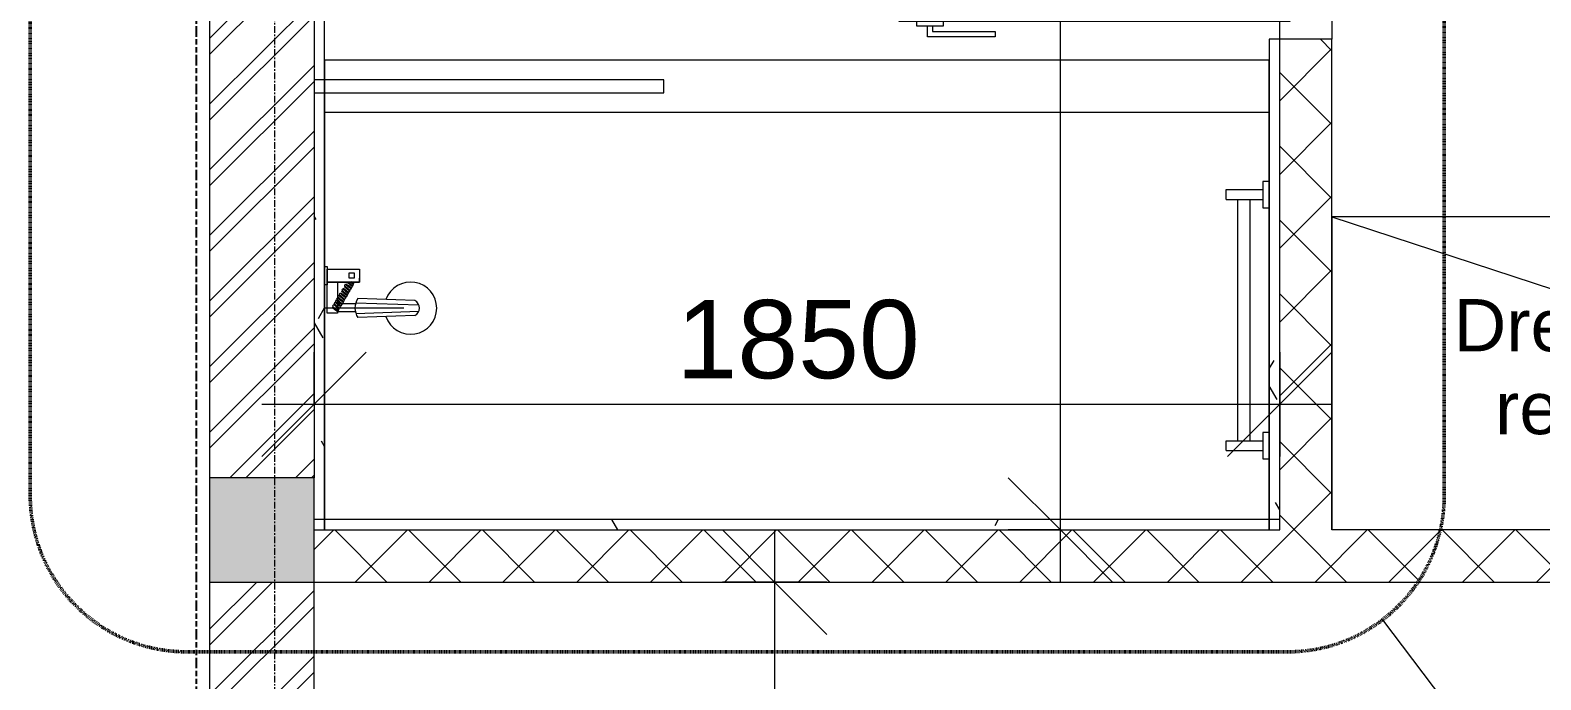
# Model space of a CAD drawing. Header units: millimetres. Extents: x -12746 to 995452, y -409013 to 338495.
# Drawn here: x -7583 to -4689, y -5450 to -4205 of the extents above; entities that cross this region are included whole.
import ezdxf

# ---------------------------------------------------------------- set-up
doc = ezdxf.new("R2010")
doc.units = ezdxf.units.MM
for name, pattern in [('Callout Boundary', [2.38125, 1.190625, -1.190625]), ('Double dash', [55, 20, -5, 10, -5, 10, -5]), ('Grid Line', [22.225, 12.7, -3.175, 3.175, -3.175])]:
    doc.linetypes.add(name, pattern=pattern)
for name, color, linetype, lineweight in [('A-ANNO-DIMS', 211, 'Continuous', 9), ('A-ANNO-DIMS-100', 211, 'Continuous', 9), ('A-ANNO-SYMB', 150, 'Continuous', 9), ('A-DETL-GENF', 92, 'Continuous', 9), ('A-DETL-THIN', 151, 'Continuous', 9), ('A-DOOR', 31, 'Continuous', 9), ('A-GLAZ-CURT', 52, 'Continuous', 9), ('A-WALL', 113, 'Continuous', 9), ('A-WALL-PATT', 111, 'Continuous', 18), ('C-PROP-LINE', 91, 'Double dash', 25), ('G-ANNO-TEXT', 231, 'Continuous', 9), ('Q-SPCQ', 91, 'Continuous', 9), ('S-GRID', 1, 'Continuous', 9)]:
    doc.layers.add(name, color=color, linetype=linetype, lineweight=lineweight)
doc.styles.add('Arial', font='arial.ttf', dxfattribs={"height": 150})
doc.styles.add('Arial_6', font='arial.ttf', dxfattribs={"height": 100})
doc.dimstyles.new('100', dxfattribs={"dimscale": 304.8, "dimtxt": 153.03891, "dimasz": 0.656168, "dimexe": 0.328084, "dimexo": 0.0625, "dimgap": 0.016404, "dimtad": 1, "dimdec": 0, "dimzin": 0, "dimdsep": 46, "dimtxsty": 'Arial', "dimblk1": 'OBLIQUE', "dimblk2": 'OBLIQUE', "dimsah": 1, "dimcen": 0.09, "dimdle": 0.328084, "dimazin": 0, "dimtfac": 1, "dimtdec": 4, "dimtix": 1, "dimtmove": 0, "dimatfit": 3, "dimfxl": 0.328084, "dimfxlon": 1, "dimtvp": 1, "dimtolj": 1, "dimtzin": 0, "dimarcsym": 2})
pattern_1 = [(45, (0, 0), (-70.7107, 70.7107), []), (135, (0, 0), (-70.7107, -70.7107), [])]
pattern_2 = [(0, (0, 0), (406.4, 101.6), [33.528, -271.272, 33.528, -271.272, -1625.6]), (0, (0, 0), (406.4, 101.6), [-609.6, 33.528, -576.072, 33.528, -271.272, -711.2]), (0, (0, 0), (406.4, 101.6), [-1524, 33.528, -169.672, 33.528, -474.472]), (120, (152.4, 50.8), (-291.1882, 301.1527), [33.528, -271.272, 33.528, -271.272, -1625.6]), (120, (152.4, 50.8), (-291.1882, 301.1527), [-609.6, 33.528, -576.072, 33.528, -271.272, -711.2]), (120, (152.4, 50.8), (-291.1882, 301.1527), [-1524, 33.528, -169.672, 33.528, -474.472]), (240, (203.2, 254), (-115.2118, -402.7527), [33.528, -271.272, 33.528, -271.272, -1625.6]), (240, (203.2, 254), (-115.2118, -402.7527), [-609.6, 33.528, -576.072, 33.528, -271.272, -711.2]), (240, (203.2, 254), (-115.2118, -402.7527), [-1524, 33.528, -169.672, 33.528, -474.472])]

# ---------------------------------------------------------------- blocks, each defined once
blk = doc.blocks.new('Curtain Panel - Curtain Panel-1253547-1st Floor FFL')
at = {"layer": 'A-GLAZ-CURT', "lineweight": 18}
for p, q in [((-6368.9, -4300.3), (-7018.9, -4300.3)), ((-7018.9, -4300.3), (-7018.9, -4325.3)), ((-6368.9, -4325.3), (-6368.9, -4300.3)), ((-7018.9, -4325.3), (-6368.9, -4325.3))]:
    blk.add_line(p, q, dxfattribs=at)
blk = doc.blocks.new('Towel_Bar_5288 - Towel bar-1180236-1st Floor FFL')
at = {"layer": 'Q-SPCQ'}
for p, q in [((-373.8, 92.6), (-354.8, 92.6)), ((-373.8, 92.6), (-373.8, 22.7)), ((-354.8, 92.6), (-354.8, 22.7)), ((107.1, 92.6), (126.2, 92.6)), ((107.1, 92.6), (107.1, 22.7)), ((126.2, 92.6), (126.2, 22.7)), ((-354.8, 70.2), (107.1, 70.2)), ((107.1, 47.4), (-354.8, 47.4)), ((-338.9, 22.7), (-389.7, 22.7)), ((-389.7, 22.7), (-389.7, 10)), ((-338.9, 10), (-338.9, 22.7)), ((91.3, 22.7), (91.3, 10)), ((142.1, 22.7), (91.3, 22.7)), ((142.1, 10), (142.1, 22.7))]:
    blk.add_line(p, q, dxfattribs=at)
blk = doc.blocks.new('Curtain Panel1 - Curtain Panel-1269891-1st Floor FFL')
at = {"layer": 'A-GLAZ-CURT', "lineweight": 18}
for p, q in [((-6368.9, -4300.3), (-7038.9, -4300.3)), ((-7038.9, -4300.3), (-7038.9, -4325.3)), ((-6368.9, -4325.3), (-6368.9, -4300.3)), ((-7038.9, -4325.3), (-6368.9, -4325.3))]:
    blk.add_line(p, q, dxfattribs=at)
blk = doc.blocks.new('Single_Flush_Door_-_Modern_12229 - TD4-882574-1st Floor FFL')
at = {"layer": 'A-DOOR'}
for p, q in [((-320, 780), (-365, 780)), ((-365, 780), (-365, 50)), ((-320, 50), (-320, 780)), ((-395, 725), (-375, 725)), ((-395, 595), (-395, 725)), ((-375, 745), (-365, 745)), ((-375, 695), (-375, 745)), ((-310, 745), (-320, 745)), ((-310, 695), (-310, 745)), ((-290, 725), (-310, 725)), ((-290, 595), (-290, 725)), ((-385, 715), (-385, 595)), ((-375, 715), (-385, 715)), ((-365, 695), (-375, 695)), ((-320, 695), (-310, 695)), ((-310, 715), (-300, 715)), ((-300, 715), (-300, 595)), ((-385, 595), (-395, 595)), ((-300, 595), (-290, 595)), ((-365, 50), (-320, 50))]:
    blk.add_line(p, q, dxfattribs=at)
at = {"layer": 'A-DOOR', "lineweight": 18}
for p, q in [((-400, 50), (-365, 50)), ((-365, 50), (-365, 30)), ((-365, 30), (-355, 30)), ((-355, 30), (-355, -50)), ((355, -50), (355, 30)), ((355, 30), (365, 30)), ((365, 50), (400, 50)), ((365, 30), (365, 50)), ((-355, -50), (-400, -50)), ((400, -50), (355, -50))]:
    blk.add_line(p, q, dxfattribs=at)
at = {"layer": 'A-DOOR'}
blk.add_arc((-365, 50), 730, 360, 90, dxfattribs=at)
blk = doc.blocks.new('Curtain Panel2 - Curtain Panel-1318114-1st Floor FFL')
at = {"layer": 'A-GLAZ-CURT', "lineweight": 18}
for p, q in [((-6368.9, -4300.3), (-7038.9, -4300.3)), ((-7038.9, -4300.3), (-7038.9, -4325.3)), ((-6368.9, -4325.3), (-6368.9, -4300.3)), ((-7038.9, -4325.3), (-6368.9, -4325.3))]:
    blk.add_line(p, q, dxfattribs=at)
blk = doc.blocks.new('Family - ___-757194-1st Floor FFL')
at = {"layer": 'C-PROP-LINE'}
blk.add_line((-7263.9, -18077.8), (-7263.9, 12922.2), dxfattribs=at)
blk = doc.blocks.new('WARDROBE-2d - WARDROBE-2d-380226-1st Floor FFL')
at = {"layer": 'A-DETL-GENF'}
for p, q in [((-480, 0), (1345, 0)), ((-480, 0), (-480, -600)), ((1345, -600), (-480, 0)), ((1345, -600), (1345, 0)), ((-480, -600), (1345, -600))]:
    blk.add_line(p, q, dxfattribs=at)
blk = doc.blocks.new('shower D-1-900x1850 - shower D-1-900x1850-1260931-1st Floor FFL')
at = {"layer": 'A-DETL-GENF'}
for p, q in [((0, 1830), (-900, 1830)), ((-900, 1830), (-900, 20)), ((-800, 1830), (-800, 20)), ((0, 20), (0, 1830)), ((-439.6, 193.1), (-443.3, 83.8)), ((-435.4, 80.1), (-431.1, 200.6)), ((-414.7, 80.1), (-419.1, 200.6)), ((-410.6, 193.1), (-406.8, 83.8)), ((-425.5, 22.1), (-425.5, 171.7)), ((-499.8, 25), (-499.8, 87)), ((-499.8, 87), (-474.8, 87)), ((-499.8, 25), (-499.8, 87)), ((-499.8, 87), (-492.3, 87)), ((-474.8, 87), (-482.3, 87)), ((-474.8, 87), (-474.8, 25)), ((-474.8, 25), (-474.8, 87)), ((-492.3, 77), (-482.3, 77)), ((-492.3, 67), (-492.3, 77)), ((-482.3, 67), (-492.3, 67)), ((-482.3, 77), (-482.3, 67)), ((-476.7, 71.1), (-476.6, 71.2)), ((-474.8, 73.5), (-474.3, 74.1)), ((-474.8, 70.3), (-473.6, 72)), ((-474.8, 70.4), (-474.5, 70.8)), ((-474.8, 65.5), (-473.7, 66.9)), ((-474.8, 63.4), (-474.6, 63.2)), ((-474.3, 63.4), (-474.6, 63.2)), ((-474.5, 70.8), (-474, 71.4)), ((-474.3, 74.1), (-473.5, 75.1)), ((-473.7, 63.9), (-474.3, 63.4)), ((-474, 71.4), (-472.8, 73)), ((-473.7, 66.9), (-472.5, 68.5)), ((-472.9, 64.8), (-473.7, 63.9)), ((-473.6, 72), (-472.5, 73.5)), ((-473.5, 75.1), (-472.9, 75.7)), ((-472.9, 75.7), (-472.5, 75.9)), ((-472, 65.9), (-472.9, 64.8)), ((-472.8, 73), (-471.8, 74.3)), ((-471.1, 75.1), (-472.5, 75.9)), ((-472.5, 73.5), (-471.5, 74.7)), ((-472.5, 68.5), (-471.4, 69.9)), ((-472.4, 68.6), (-472.2, 68.9)), ((-470.9, 67.3), (-472, 65.9)), ((-471.8, 74.3), (-471, 75.2)), ((-471.6, 61.5), (-471.5, 61.7)), ((-471.6, 61.5), (-470.3, 60.7)), ((-471.5, 74.7), (-471.3, 74.9)), ((-471.4, 69.9), (-470.4, 71.2)), ((-471.4, 61.8), (-470.4, 63)), ((-471.3, 74.9), (-471.1, 75.1)), ((-471, 75.2), (-470.5, 75.7)), ((-470.6, 67.8), (-470.9, 67.3)), ((-470.8, 59.9), (-469.5, 59.1)), ((-470.5, 75.7), (-470.3, 75.7)), ((-470.5, 67.9), (-470.2, 68.3)), ((-470.4, 71.2), (-469.5, 72.3)), ((-470.4, 63), (-469.3, 64.4)), ((-469, 75), (-470.3, 75.8)), ((-470, 60.8), (-470.3, 60.7)), ((-470, 60.8), (-470.3, 60.7)), ((-470.2, 68.3), (-469.7, 68.9)), ((-469.4, 61.4), (-470, 60.8)), ((-469.4, 61.4), (-470, 60.8)), ((-469.7, 68.9), (-468.5, 70.5)), ((-469.5, 72.3), (-468.8, 73)), ((-469.5, 59.1), (-468.2, 58.4)), ((-468.6, 62.3), (-469.4, 61.4)), ((-468.6, 62.3), (-469.4, 61.4)), ((-469.3, 64.4), (-468.1, 66)), ((-467.7, 74.3), (-469, 75)), ((-468.8, 73), (-468.3, 73.4)), ((-467.7, 63.4), (-468.6, 62.3)), ((-467.7, 63.4), (-468.6, 62.3)), ((-468.5, 70.5), (-467.5, 71.8)), ((-466.8, 72.6), (-468.2, 73.4)), ((-468.2, 58.4), (-467.8, 58.6)), ((-468.1, 66), (-467.4, 67)), ((-468.1, 66.1), (-467.8, 66.5)), ((-468.1, 66.1), (-467.9, 66.4)), ((-467.8, 66.5), (-466.7, 67.9)), ((-467.8, 58.6), (-467.1, 59.3)), ((-466.6, 64.8), (-467.7, 63.4)), ((-466.6, 64.8), (-467.7, 63.4)), ((-467.5, 71.8), (-466.7, 72.7)), ((-467.4, 67), (-466.4, 68.3)), ((-467.4, 59), (-466, 58.3)), ((-467.1, 59.3), (-466.2, 60.5)), ((-466.7, 72.7), (-466.2, 73.2)), ((-466.7, 67.9), (-465.7, 69.1)), ((-466.2, 65.3), (-466.6, 64.8)), ((-466.2, 65.3), (-466.6, 64.8)), ((-466.4, 68.3), (-465.4, 69.5)), ((-466.2, 73.2), (-466, 73.2)), ((-466.2, 65.3), (-465, 67)), ((-466.2, 60.5), (-465, 61.9)), ((-466.1, 65.4), (-465.9, 65.8)), ((-464.7, 72.5), (-466, 73.3)), ((-465.7, 58.4), (-466, 58.3)), ((-465.9, 65.8), (-465.4, 66.4)), ((-465.7, 69.1), (-464.9, 70.1)), ((-465.1, 58.9), (-465.7, 58.4)), ((-465.4, 69.5), (-464.6, 70.3)), ((-465.4, 66.4), (-464.2, 68)), ((-464.3, 59.8), (-465.1, 58.9)), ((-465, 67), (-463.9, 68.5)), ((-465, 61.9), (-463.8, 63.5)), ((-464.9, 70.1), (-464.3, 70.7)), ((-463.3, 71.8), (-464.7, 72.5)), ((-464.6, 70.3), (-464.1, 70.8)), ((-464.3, 70.7), (-463.9, 70.9)), ((-463.4, 61), (-464.3, 59.8)), ((-464.2, 68), (-463.2, 69.3)), ((-464.1, 70.8), (-463.9, 70.9)), ((-463.9, 70.9), (-462.5, 70.1)), ((-462.5, 70.1), (-463.9, 70.9)), ((-463.9, 68.5), (-462.9, 69.7)), ((-463.8, 63.5), (-462.8, 65)), ((-463.8, 63.6), (-463.6, 63.9)), ((-463.8, 63.6), (-463.7, 63.7)), ((-462.3, 62.3), (-463.4, 61)), ((-463.2, 69.3), (-462.4, 70.2)), ((-462.9, 69.7), (-462.7, 69.9)), ((-462.8, 65), (-461.7, 66.3)), ((-462.8, 56.8), (-461.8, 58)), ((-462.7, 69.9), (-462.5, 70.1)), ((-462.4, 70.2), (-461.8, 70.7)), ((-462, 62.8), (-462.3, 62.3)), ((-461.9, 62.9), (-461.6, 63.3)), ((-461.8, 70.7), (-461.7, 70.7)), ((-461.8, 58), (-460.7, 59.4)), ((-460.4, 70), (-461.7, 70.8)), ((-461.7, 66.3), (-460.8, 67.3)), ((-461.6, 63.3), (-461.1, 63.9)), ((-461.1, 63.9), (-459.9, 65.5)), ((-460.8, 67.3), (-460.2, 68.1)), ((-460.7, 59.4), (-459.5, 61.1)), ((-459.1, 69.3), (-460.4, 70)), ((-460.2, 68.1), (-459.7, 68.4)), ((-459.1, 58.5), (-460, 57.3)), ((-459.1, 58.5), (-460, 57.3)), ((-459.9, 65.5), (-458.9, 66.8)), ((-458.2, 67.6), (-459.6, 68.4)), ((-459.5, 61), (-458.8, 62)), ((-459.5, 61.1), (-459.1, 61.5)), ((-459.5, 61.1), (-459.4, 61.2)), ((-459.4, 61.1), (-459.2, 61.4)), ((-459.1, 61.5), (-458.1, 62.9)), ((-458, 59.8), (-459.1, 58.5)), ((-458, 59.8), (-459.1, 58.5)), ((-458.9, 66.8), (-458.1, 67.7)), ((-458.8, 62), (-457.7, 63.3)), ((-458.1, 67.7), (-457.5, 68.2)), ((-458.1, 62.9), (-457.1, 64.1)), ((-457.6, 60.3), (-458, 59.8)), ((-457.6, 60.3), (-458, 59.8)), ((-457.7, 63.3), (-456.8, 64.5)), ((-457.6, 60.3), (-456.4, 62)), ((-457.5, 68.2), (-457.4, 68.2)), ((-457.5, 60.4), (-457.2, 60.8)), ((-456, 67.5), (-457.3, 68.3)), ((-457.2, 60.8), (-456.8, 61.4)), ((-457.1, 64.1), (-456.3, 65.1)), ((-456.8, 64.5), (-456, 65.4)), ((-456.8, 61.4), (-455.6, 63)), ((-456.4, 62), (-455.2, 63.5)), ((-456.4, 56.9), (-455.2, 58.6)), ((-456.3, 65.1), (-455.6, 65.7)), ((-454.7, 66.8), (-456, 67.5)), ((-456, 65.4), (-455.5, 65.8)), ((-455.6, 65.7), (-455.3, 65.9)), ((-455.6, 63), (-454.6, 64.3)), ((-455.5, 65.8), (-455.2, 65.9)), ((-453.9, 65.1), (-455.3, 65.9)), ((-455.2, 65.9), (-453.9, 65.1)), ((-455.2, 63.5), (-454.3, 64.7)), ((-455.2, 58.6), (-454.1, 60)), ((-455.2, 58.6), (-455, 58.9)), ((-455.2, 58.6), (-455, 58.7)), ((-454.6, 64.3), (-453.8, 65.3)), ((-454.3, 64.7), (-454.1, 64.9)), ((-454.1, 64.9), (-453.9, 65.1)), ((-454.1, 60), (-453.1, 61.3)), ((-453.8, 65.3), (-453.2, 65.7)), ((-453.2, 65.7), (-453.1, 65.7)), ((-453.2, 57.9), (-453, 58.3)), ((-451.8, 65), (-453.1, 65.8)), ((-453.1, 61.3), (-452.2, 62.3)), ((-453, 58.3), (-452.5, 59)), ((-452.5, 59), (-451.3, 60.5)), ((-452.2, 62.3), (-451.5, 63.1)), ((-450.4, 64.3), (-451.8, 65)), ((-451.5, 63.1), (-451.1, 63.4)), ((-451.3, 60.5), (-450.3, 61.8)), ((-449.6, 62.6), (-451, 63.4)), ((-450.3, 61.8), (-449.5, 62.8)), ((-450.2, 57), (-449.1, 58.4)), ((-449.6, 57.8), (-448.6, 59)), ((-449.5, 62.8), (-448.9, 63.2)), ((-449.1, 58.4), (-448.2, 59.5)), ((-448.9, 63.2), (-448.8, 63.2)), ((-447.4, 62.5), (-448.7, 63.3)), ((-448.6, 59), (-447.8, 60)), ((-448.2, 59.5), (-447.4, 60.4)), ((-447.9, 56.9), (-446.7, 58.3)), ((-447.8, 60), (-447.1, 60.6)), ((-446.1, 61.8), (-447.4, 62.5)), ((-447.4, 60.4), (-446.9, 60.8)), ((-447.1, 60.6), (-446.8, 60.8)), ((-447.1, 57.9), (-446.1, 59.2)), ((-446.9, 60.8), (-446.6, 60.9)), ((-445.4, 60), (-446.8, 60.8)), ((-446.7, 58.3), (-445.8, 59.5)), ((-446.6, 60.9), (-445.4, 60)), ((-446.1, 59.2), (-445.3, 60.1)), ((-445.8, 59.5), (-445.5, 59.8)), ((-445.5, 59.8), (-445.4, 60)), ((-445.3, 60.1), (-444.7, 60.6)), ((-444.7, 60.6), (-444.6, 60.6)), ((-443.3, 59.9), (-444.6, 60.6)), ((-443.7, 57.2), (-443, 57.9)), ((-441.9, 59.1), (-443.3, 59.9)), ((-443, 57.9), (-442.6, 58.3)), ((-441.1, 57.5), (-442.5, 58.3)), ((-441, 57.6), (-440.4, 58.1)), ((-440.4, 58.1), (-440.3, 58.1)), ((-438.9, 57.4), (-440.2, 58.1)), ((-433.5, 79.5), (-433.5, 45)), ((-417.9, 79.2), (-417.9, 45)), ((-474.8, 45), (-415.5, 45)), ((-463, 56.5), (-462.9, 56.7)), ((-463, 56.5), (-461.7, 55.8)), ((-462.2, 54.9), (-460.9, 54.1)), ((-461.4, 55.9), (-461.7, 55.8)), ((-461.4, 55.9), (-461.7, 55.8)), ((-460.8, 56.4), (-461.4, 55.9)), ((-460.8, 56.4), (-461.4, 55.9)), ((-460.9, 54.1), (-459.6, 53.4)), ((-460, 57.3), (-460.8, 56.4)), ((-460, 57.3), (-460.8, 56.4)), ((-459.6, 53.4), (-459.2, 53.6)), ((-459.2, 53.6), (-458.5, 54.3)), ((-458.8, 54), (-457.4, 53.3)), ((-458.5, 54.3), (-457.5, 55.5)), ((-457.5, 55.5), (-456.4, 56.9)), ((-457.1, 53.4), (-457.4, 53.3)), ((-456.5, 53.9), (-457.1, 53.4)), ((-455.7, 54.8), (-456.5, 53.9)), ((-454.8, 56), (-455.7, 54.8)), ((-453.7, 57.3), (-454.8, 56)), ((-454.5, 51.4), (-454.4, 51.6)), ((-454.5, 51.4), (-453.2, 50.6)), ((-454.3, 51.7), (-453.3, 52.8)), ((-453.3, 57.8), (-453.7, 57.3)), ((-453.7, 49.8), (-452.4, 49)), ((-453.3, 52.8), (-452.2, 54.3)), ((-452.9, 50.7), (-453.2, 50.6)), ((-452.9, 50.7), (-453.2, 50.6)), ((-452.3, 51.3), (-452.9, 50.7)), ((-452.3, 51.3), (-452.9, 50.7)), ((-452.4, 49), (-451.1, 48.2)), ((-451.5, 52.2), (-452.3, 51.3)), ((-451.5, 52.1), (-452.3, 51.3)), ((-452.2, 54.3), (-451, 55.9)), ((-450.6, 53.3), (-451.5, 52.1)), ((-450.6, 53.3), (-451.5, 52.2)), ((-451.1, 48.2), (-450.7, 48.5)), ((-451, 55.9), (-450.6, 56.4)), ((-451, 56), (-450.9, 56.1)), ((-450.9, 56.1), (-450.2, 57)), ((-450.9, 56), (-450.7, 56.3)), ((-450.7, 48.5), (-450, 49.2)), ((-450.6, 56.4), (-449.6, 57.8)), ((-449.5, 54.7), (-450.6, 53.3)), ((-449.5, 54.7), (-450.6, 53.3)), ((-450.3, 48.9), (-448.9, 48.1)), ((-450, 49.2), (-449, 50.4)), ((-449.1, 55.2), (-449.5, 54.7)), ((-449.1, 55.2), (-449.5, 54.7)), ((-449.4, 47.3), (-448.1, 46.5)), ((-449.1, 55.2), (-447.9, 56.9)), ((-449, 55.3), (-448.7, 55.7)), ((-449, 50.4), (-447.9, 51.8)), ((-448.6, 48.2), (-448.9, 48.1)), ((-448.7, 55.7), (-448.3, 56.3)), ((-448, 48.8), (-448.6, 48.2)), ((-448.3, 56.3), (-447.1, 57.9)), ((-448.1, 46.5), (-446.8, 45.8)), ((-447.2, 49.7), (-448, 48.8)), ((-447.9, 51.8), (-446.7, 53.4)), ((-446.3, 50.8), (-447.2, 49.7)), ((-446.7, 53.4), (-445.6, 54.8)), ((-446.7, 53.5), (-446.5, 53.8)), ((-446.5, 53.6), (-446.4, 53.8)), ((-445.2, 52.2), (-446.3, 50.8)), ((-445.9, 46.4), (-445.7, 46.6)), ((-445.9, 46.4), (-444.6, 45.6)), ((-445.6, 54.8), (-444.6, 56.1)), ((-445.6, 46.7), (-444.7, 47.9)), ((-444.8, 52.7), (-445.2, 52.2)), ((-445.1, 44.8), (-443.8, 44)), ((-444.7, 52.8), (-444.5, 53.2)), ((-444.7, 47.9), (-443.6, 49.3)), ((-444.6, 56.1), (-443.7, 57.2)), ((-444.5, 53.2), (-444, 53.8)), ((-444, 46), (-444.4, 45.6)), ((-444, 53.8), (-442.8, 55.4)), ((-443.3, 46.7), (-444, 46)), ((-443.8, 44), (-442.5, 43.3)), ((-443.6, 49.3), (-442.4, 50.9)), ((-442.4, 47.7), (-443.3, 46.7)), ((-442.8, 55.4), (-441.8, 56.7)), ((-442.4, 50.9), (-441.7, 51.9)), ((-441.4, 49), (-442.4, 47.7)), ((-442.3, 51), (-442.1, 51.3)), ((-441.8, 56.7), (-441, 57.6)), ((-441.7, 51.9), (-440.6, 53.2)), ((-441.6, 43.9), (-441.4, 44.1)), ((-441.6, 43.9), (-440.2, 43.1)), ((-440.4, 50.3), (-441.4, 49)), ((-441.3, 44.2), (-440.4, 45.4)), ((-440.7, 42.3), (-439.4, 41.5)), ((-440.6, 53.2), (-439.7, 54.4)), ((-440.5, 50.2), (-440.2, 50.6)), ((-440.4, 45.4), (-439.3, 46.8)), ((-440.2, 50.6), (-440.1, 50.8)), ((-439.9, 43.2), (-440.2, 43.1)), ((-439.9, 43.2), (-440.2, 43.1)), ((-440.1, 50.8), (-438.9, 52.4)), ((-439.3, 43.8), (-439.9, 43.2)), ((-439.3, 43.8), (-439.9, 43.2)), ((-439.7, 54.4), (-438.9, 55.2)), ((-439.4, 41.5), (-438.1, 40.8)), ((-439.3, 46.8), (-438.1, 48.4)), ((-438.6, 44.7), (-439.3, 43.8)), ((-438.6, 44.7), (-439.3, 43.8)), ((-437.6, 56.6), (-438.9, 57.4)), ((-438.9, 55.2), (-438.4, 55.7)), ((-438.9, 52.4), (-437.8, 53.8)), ((-437.6, 45.8), (-438.6, 44.7)), ((-437.6, 45.8), (-438.6, 44.7)), ((-438.4, 55.7), (-438.1, 55.7)), ((-436.8, 55), (-438.1, 55.8)), ((-438.1, 48.4), (-437.7, 48.9)), ((-438.1, 40.8), (-437.7, 41)), ((-438, 48.5), (-437.8, 48.8)), ((-438, 48.5), (-437.9, 48.6)), ((-437.8, 53.8), (-436.9, 54.9)), ((-437.7, 48.9), (-436.6, 50.3)), ((-437.7, 41), (-437, 41.7)), ((-436.6, 47.2), (-437.6, 45.8)), ((-436.6, 47.2), (-437.6, 45.8)), ((-437.3, 41.4), (-435.9, 40.6)), ((-437, 41.7), (-436.1, 42.9)), ((-436.9, 54.9), (-436.3, 55.5)), ((-436.6, 50.3), (-435.6, 51.5)), ((-436.2, 47.7), (-436.6, 47.2)), ((-436.2, 47.7), (-436.6, 47.2)), ((-436.4, 39.8), (-435.1, 39)), ((-436.3, 55.5), (-435.9, 55.6)), ((-436.2, 47.7), (-434.9, 49.4)), ((-436.1, 47.8), (-435.8, 48.2)), ((-436.1, 42.9), (-435, 44.3)), ((-434.6, 54.9), (-435.9, 55.6)), ((-435.6, 40.8), (-435.9, 40.6)), ((-435.8, 48.2), (-435.3, 48.8)), ((-435.6, 51.5), (-434.8, 52.5)), ((-435, 41.3), (-435.6, 40.8)), ((-435.3, 48.8), (-434.2, 50.4)), ((-435.1, 39), (-433.8, 38.3)), ((-435, 44.3), (-433.8, 45.9)), ((-434.3, 42.2), (-435, 41.3)), ((-434.9, 49.4), (-433.8, 50.9)), ((-434.8, 52.5), (-434.2, 53.1)), ((-433.3, 54.1), (-434.6, 54.9)), ((-433.3, 43.4), (-434.3, 42.2)), ((-434.2, 53.1), (-433.8, 53.3)), ((-434.2, 50.4), (-433.1, 51.7)), ((-432.4, 52.5), (-433.8, 53.3)), ((-433.8, 50.9), (-432.8, 52.1)), ((-433.8, 45.9), (-432.7, 47.4)), ((-433.8, 38.3), (-433.4, 38.5)), ((-433.7, 46), (-433.5, 46.3)), ((-433.4, 38.5), (-433, 38.9)), ((-432.3, 44.7), (-433.3, 43.4)), ((-433.1, 51.7), (-432.3, 52.6)), ((-433, 38.9), (-432.8, 39.1)), ((-433, 38.9), (-431.6, 38.1)), ((-432.8, 52.1), (-432.6, 52.3)), ((-432.7, 47.4), (-431.7, 48.6)), ((-432.7, 39.2), (-431.8, 40.4)), ((-432.6, 52.3), (-432.4, 52.5)), ((-432.3, 52.6), (-431.8, 53.1)), ((-431.9, 45.2), (-432.3, 44.7)), ((-431.8, 53.1), (-431.6, 53.1)), ((-431.8, 45.3), (-431.5, 45.7)), ((-431.8, 40.4), (-430.6, 41.8)), ((-431.7, 48.6), (-430.8, 49.7)), ((-430.3, 52.4), (-431.6, 53.2)), ((-431.3, 38.3), (-431.6, 38.1)), ((-431.3, 38.3), (-431.6, 38.1)), ((-431.5, 45.7), (-431, 46.3)), ((-430.7, 38.8), (-431.3, 38.3)), ((-430.7, 38.8), (-431.3, 38.3)), ((-431.1, 37), (-429.8, 36.2)), ((-431, 46.3), (-429.9, 47.9)), ((-430.8, 49.7), (-430.1, 50.5)), ((-429.9, 39.7), (-430.7, 38.8)), ((-429.9, 39.7), (-430.7, 38.8)), ((-430.6, 41.8), (-429.5, 43.4)), ((-429, 51.7), (-430.3, 52.4)), ((-430.1, 50.5), (-429.6, 50.8)), ((-429.9, 47.9), (-428.8, 49.2)), ((-429, 40.8), (-429.9, 39.7)), ((-429, 40.8), (-429.9, 39.7)), ((-429.8, 36.2), (-428.5, 35.5)), ((-428.2, 50), (-429.5, 50.8)), ((-429.5, 43.4), (-428.7, 44.4)), ((-427.9, 42.2), (-429, 40.8)), ((-427.9, 42.2), (-429, 40.8)), ((-428.8, 49.2), (-428, 50.1)), ((-428.7, 44.4), (-427.7, 45.7)), ((-428.5, 35.5), (-428.1, 35.7)), ((-428.1, 35.7), (-427.4, 36.4)), ((-428, 50.1), (-427.5, 50.6)), ((-427.5, 42.7), (-427.9, 42.2)), ((-427.6, 42.7), (-427.9, 42.2)), ((-427.7, 45.7), (-426.7, 46.9)), ((-427.6, 36.2), (-427.5, 36.3)), ((-427.6, 36.2), (-426.3, 35.4)), ((-427.5, 50.6), (-427.3, 50.6)), ((-427.5, 42.7), (-426.3, 44.4)), ((-427.5, 42.8), (-427.2, 43.2)), ((-427.4, 36.4), (-426.4, 37.6)), ((-427.4, 36.4), (-426.4, 37.6)), ((-426, 49.9), (-427.3, 50.7)), ((-427.2, 43.2), (-426.7, 43.8)), ((-426.7, 46.9), (-426, 47.7)), ((-426.7, 43.8), (-425.5, 45.4)), ((-426.4, 37.6), (-425.3, 39.1)), ((-426.4, 37.6), (-425.3, 39)), ((-426.3, 44.4), (-425.2, 45.9)), ((-426, 35.5), (-426.3, 35.4)), ((-426, 35.5), (-426.3, 35.4)), ((-424.7, 49.2), (-426, 49.9)), ((-426, 47.7), (-425.4, 48.2)), ((-425.4, 36), (-426, 35.5)), ((-425.4, 36), (-426, 35.5)), ((-425.5, 45.4), (-424.5, 46.7)), ((-425.4, 48.2), (-425.2, 48.3)), ((-424.6, 36.9), (-425.4, 36)), ((-424.6, 36.9), (-425.4, 36)), ((-425.3, 39.1), (-424.1, 40.7)), ((-425.3, 39), (-424.1, 40.7)), ((-424.4, 47.9), (-425.2, 48.3)), ((-425.2, 45.9), (-424.2, 47.1)), ((-423.7, 38.1), (-424.6, 36.9)), ((-423.7, 38.1), (-424.6, 36.9)), ((-424.5, 46.7), (-423.7, 47.6)), ((-424.2, 47.1), (-424, 47.3)), ((-424.1, 40.7), (-423.8, 41.2)), ((-424.1, 40.8), (-423.9, 41)), ((-424.1, 40.8), (-423.9, 41)), ((-424.1, 40.7), (-424, 40.9)), ((-424, 47.3), (-423.8, 47.5)), ((-423.8, 41.2), (-422.7, 42.5)), ((-423.7, 47.6), (-423.2, 48.1)), ((-422.6, 39.4), (-423.7, 38.1)), ((-422.6, 39.4), (-423.7, 38.1)), ((-423.2, 48.1), (-423, 48.1)), ((-421.7, 47.4), (-423, 48.2)), ((-422.7, 42.5), (-421.7, 43.8)), ((-422.2, 39.9), (-422.6, 39.4)), ((-422.2, 39.9), (-422.6, 39.4)), ((-422.2, 39.9), (-421, 41.6)), ((-422.1, 40), (-421.9, 40.4)), ((-421.9, 40.4), (-421.4, 41.1)), ((-420.4, 46.7), (-421.7, 47.4)), ((-421.7, 43.8), (-420.9, 44.7)), ((-421.4, 41.1), (-420.2, 42.6)), ((-421, 41.6), (-419.8, 43.1)), ((-420.9, 44.7), (-420.3, 45.3)), ((-420.3, 45.3), (-419.9, 45.5)), ((-420.2, 42.6), (-419.2, 43.9)), ((-418.5, 44.7), (-419.9, 45.5)), ((-419.8, 43.1), (-418.9, 44.3)), ((-419.2, 43.9), (-418.4, 44.9)), ((-418.9, 44.3), (-418.7, 44.6)), ((-418.7, 44.6), (-418.5, 44.7)), ((-418.4, 44.9), (-417.8, 45.3)), ((-417.8, 45.3), (-417.7, 45.3)), ((-415.5, 45), (-415.5, 25)), ((-900, 20), (0, 20)), ((-504.8, 20), (-504.8, 25)), ((-504.8, 25), (-469.8, 25)), ((-469.8, 20), (-504.8, 20)), ((-492.3, 25), (-499.8, 25)), ((-474.8, 25), (-499.8, 25)), ((-499.8, 25), (-474.8, 25)), ((-474.8, 25), (-482.3, 25)), ((-415.5, 25), (-474.8, 25)), ((-469.8, 25), (-469.8, 20))]:
    blk.add_line(p, q, dxfattribs=at)
for centre, radius, start, end in [((-425, 185), 50, 289.0727, 250.7814), ((-425.1, 185.1), 16.6, 29.0139, 150.9876), ((-425.1, 112.2), 33.8, 237.3147, 302.6867)]:
    blk.add_arc(centre, radius, start, end, dxfattribs=at)
blk = doc.blocks.new('DIMBLOCK11-1st Floor FFL')
at = {"layer": 'A-ANNO-DIMS-100', "transparency": 16777216}
for p, q in [((-6156.5, -5262.8), (-6256.5, -5162.8)), ((-6156.5, -5162.8), (-6156.5, -9862.8)), ((-6056.5, -5262.8), (-6256.5, -5262.8)), ((-6156.5, -5262.8), (-6056.5, -5362.8)), ((-6156.5, -5262.8), (-6056.5, -5262.8)), ((-6156.5, -9762.8), (-6256.5, -9662.8)), ((-6056.5, -9762.8), (-6256.5, -9762.8)), ((-6156.5, -9762.8), (-6056.5, -9862.8)), ((-6156.5, -9762.8), (-6056.5, -9762.8))]:
    blk.add_line(p, q, dxfattribs=at)
at = {"layer": 'A-ANNO-DIMS-100', "color": 0, "transparency": 16777216, "insert": (-6356.2, -7743.6), "char_height": 150, "width": 553.765, "attachment_point": 1, "rotation": 90, "line_spacing_factor": 0.941778, "style": 'Arial'}
blk.add_mtext('4500', dxfattribs=at)
blk = doc.blocks.new('_Oblique')
at = {"color": 0, "linetype": 'ByBlock', "lineweight": -2}
blk.add_line((-0.5, -0.5), (0.5, 0.5), dxfattribs=at)
blk = doc.blocks.new('DIMBLOCK91-1st Floor FFL')
at = {"layer": 'A-ANNO-DIMS-100', "transparency": 16777216}
for p, q in [((-7038.9, -4921.9), (-6938.9, -4821.9)), ((-7038.9, -4821.9), (-7038.9, -5021.9)), ((-7038.9, -4921.9), (-7038.9, -4821.9)), ((-5188.9, -4921.9), (-5088.9, -4821.9)), ((-5188.9, -4821.9), (-5188.9, -5021.9)), ((-5188.9, -4921.9), (-5188.9, -4821.9)), ((-7138.9, -4921.9), (-5088.9, -4921.9)), ((-7038.9, -4921.9), (-7138.9, -5021.9)), ((-5188.9, -4921.9), (-5288.9, -5021.9))]:
    blk.add_line(p, q, dxfattribs=at)
at = {"layer": 'A-ANNO-DIMS-100', "color": 0, "transparency": 16777216, "insert": (-6344.6, -4722.2), "char_height": 150, "width": 553.765, "attachment_point": 1, "line_spacing_factor": 0.941778, "style": 'Arial'}
blk.add_mtext('1850', dxfattribs=at)
blk = doc.blocks.new('DIMBLOCK92-1st Floor FFL')
at = {"layer": 'A-ANNO-DIMS-100', "transparency": 16777216}
for p, q in [((-5609, -2362.8), (-5709, -2262.8)), ((-5609, -5262.8), (-5609, -2262.8)), ((-5709, -2362.8), (-5509, -2362.8)), ((-5609, -2362.8), (-5709, -2362.8)), ((-5609, -2362.8), (-5509, -2462.8)), ((-5609, -5162.8), (-5709, -5062.8)), ((-5709, -5162.8), (-5509, -5162.8)), ((-5609, -5162.8), (-5709, -5162.8)), ((-5609, -5162.8), (-5509, -5262.8))]:
    blk.add_line(p, q, dxfattribs=at)
at = {"layer": 'A-ANNO-DIMS-100', "color": 0, "transparency": 16777216, "insert": (-5808.7, -3993.6), "char_height": 150, "width": 553.765, "attachment_point": 1, "rotation": 90, "line_spacing_factor": 0.941778, "style": 'Arial'}
blk.add_mtext('2800', dxfattribs=at)

msp = doc.modelspace()

# ---------------------------------------------------------------- hatches: boundary and pattern name
at = {"layer": 'A-DETL-GENF'}
h = msp.add_hatch(color=9, dxfattribs=at)
h.paths.add_polyline_path([(2486.1, -8678.1), (3186.1, -8678.1), (3186.1, -8428.1), (2486.1, -8428.1)])
h.paths.add_polyline_path([(2936.1, -7027.8), (3486.1, -7027.8), (3486.1, -6777.8), (2936.1, -6777.8)])
h.paths.add_polyline_path([(-7038.9, -5262.8), (-7038.9, -5062.8), (-7238.9, -5062.8), (-7238.9, -5262.8)])
h.paths.add_polyline_path([(-3163.9, -4362.8), (-3163.9, -4262.8), (-3263.9, -4262.8), (-3263.9, -4362.8)])
h.paths.add_polyline_path([(-3263.9, -3262.8), (-3163.9, -3262.8), (-3163.9, -3162.8), (-3263.9, -3162.8)])
h.paths.add_polyline_path([(-663.9, -2362.8), (-363.9, -2362.8), (-363.9, -2162.8), (-663.9, -2162.8)])
h.paths.add_polyline_path([(-1663.9, -2362.8), (-1663.9, -2162.8), (-2038.9, -2162.8), (-2038.9, -2362.8), (-1856.7, -2362.8)])
h.paths.add_polyline_path([(3786.1, -2162.8), (3786.1, -1562.8), (3486.1, -1562.8), (3486.1, -2162.8)])
h.paths.add_polyline_path([(1636.1, 407.2), (1636.1, 507.2), (1536.6, 507.2), (1536.6, 407.2)])
h.paths.add_polyline_path([(-2980.8, 437.2), (-2838.9, 437.2), (-2838.9, 737.2), (-3038.9, 737.2), (-3038.9, 437.2)])
h.paths.add_polyline_path([(3486.1, 1322.2), (3786.1, 1322.2), (3786.1, 1922.2), (3486.1, 1922.2)])
h.paths.add_polyline_path([(-363.9, 2522.2), (-363.9, 2722.2), (-563.9, 2722.2), (-563.9, 2522.2)])
h.paths.add_polyline_path([(-3038.9, 2522.2), (-2838.9, 2522.2), (-2838.9, 2722.2), (-3038.9, 2722.2), (-3038.9, 2701.8)])
h.paths.add_polyline_path([(-7038.9, 3337.2), (-7038.9, 3537.2), (-7238.9, 3537.2), (-7238.9, 3337.2)])
h.paths.add_polyline_path([(2736.4, 4772.2), (3036.4, 4772.2), (3036.4, 5122.2), (2736.4, 5122.2)])
h.paths.add_polyline_path([(636.4, 4772.2), (936.4, 4772.2), (936.4, 5122.2), (636.4, 5122.2)])
at = {"layer": 'A-WALL-PATT', "lineweight": 9}
h = msp.add_hatch(dxfattribs=at)
h.set_pattern_fill('FP_2', color=256, style=0, pattern_type=2)
h.set_pattern_definition([(45, (0, 0), (-62.8618, 62.8618), []), (45, (0, 95.25), (-62.8618, 62.8618), [])])
h.paths.add_polyline_path([(-7038.9, -9762.8), (-7038.9, -5262.8), (-7238.9, -5262.8), (-7238.9, -9762.8)])
h.paths.add_polyline_path([(-7100.2, -5062.8), (-7038.9, -5062.8), (-7038.9, -2762.8), (-7238.9, -2762.8), (-7238.9, -5062.8), (-7100.6, -5062.8)])
h.paths.add_polyline_path([(-7238.9, -2162.8), (-7038.9, -2162.8), (-7038.9, 437.2), (-7238.9, 437.2), (-7238.9, -1882.4)])
h.paths.add_polyline_path([(-7110.4, 1037.2), (-7038.9, 1037.2), (-7038.9, 3337.2), (-7238.9, 3337.2), (-7238.9, 1037.2)])
h.paths.add_polyline_path([(-7133.2, 3537.2), (-7038.9, 3537.2), (-7038.9, 6787.2), (-7238.9, 6787.2), (-7238.9, 3537.2), (-7136.5, 3537.2)])
h = msp.add_hatch(dxfattribs=at)
h.set_pattern_fill('FP_4', color=256, style=0, pattern_type=2)
h.set_pattern_definition(pattern_2)
h.paths.add_polyline_path([(-5188.9, -4362.8), (-5188.9, -4222.8), (-5208.9, -4222.8), (-5208.9, -4362.8)])
h.paths.add_polyline_path([(-5188.9, -3422.8), (-5188.9, -2362.8), (-5208.9, -2362.8), (-5208.9, -3422.8)])
h = msp.add_hatch(dxfattribs=at)
h.set_pattern_fill('FP_3', color=256, style=0, pattern_type=2)
h.set_pattern_definition(pattern_1)
h.paths.add_polyline_path([(-5088.9, -5162.8), (-5088.9, -4222.8), (-5188.9, -4222.8), (-5188.9, -5162.8)])
h.paths.add_polyline_path([(-5188.9, -3422.8), (-5088.9, -3422.8), (-5088.9, -2362.8), (-5188.9, -2362.8), (-5188.9, -3028.4)])
h = msp.add_hatch(dxfattribs=at)
h.set_pattern_fill('FP_4', color=256, style=0, pattern_type=2)
h.set_pattern_definition(pattern_2)
h.paths.add_polyline_path([(-7038.9, -4362.8), (-7018.9, -4362.8), (-7018.9, -2962.8), (-7038.9, -2962.8), (-7038.9, -4174.5)])
h = msp.add_hatch(dxfattribs=at)
h.set_pattern_fill('FP_4', color=256, style=0, pattern_type=2)
h.set_pattern_definition(pattern_2)
h.paths.add_polyline_path([(-7018.9, -5162.8), (-7018.9, -4362.8), (-7038.9, -4362.8), (-7038.9, -5162.8)])
h = msp.add_hatch(dxfattribs=at)
h.set_pattern_fill('FP_4', color=256, style=0, pattern_type=2)
h.set_pattern_definition(pattern_2)
h.paths.add_polyline_path([(-5188.9, -5162.8), (-5188.9, -4362.8), (-5208.9, -4362.8), (-5208.9, -5162.8)])
h = msp.add_hatch(dxfattribs=at)
h.set_pattern_fill('FP_4', color=256, style=0, pattern_type=2)
h.set_pattern_definition(pattern_2)
h.paths.add_polyline_path([(-5188.9, -5162.8), (-5188.9, -5142.8), (-7038.9, -5142.8), (-7038.9, -5162.8), (-6353.3, -5162.8)])
h = msp.add_hatch(dxfattribs=at)
h.set_pattern_fill('FP_3', color=256, style=0, pattern_type=2)
h.set_pattern_definition(pattern_1)
h.paths.add_polyline_path([(-3783.8, -5262.8), (-3163.9, -5262.8), (-3163.9, -5162.8), (-7038.9, -5162.8), (-7038.9, -5262.8), (-6353.3, -5262.8)])

# ---------------------------------------------------------------- linework, layer by layer
at = {"layer": 'A-ANNO-SYMB', "linetype": 'Callout Boundary', "lineweight": 50}
for p, q in [((-7582.6, -2268.1), (-7582.6, -5096.3)), ((-4873.8, -5096.3), (-4873.8, -2268.1)), ((-7282.6, -5396.3), (-5173.8, -5396.3))]:
    msp.add_line(p, q, dxfattribs=at)
at = {"layer": 'A-ANNO-SYMB'}
msp.add_line((-4992.3, -5335.2), (-4751.3, -5652.5), dxfattribs=at)
at = {"layer": 'A-ANNO-SYMB', "linetype": 'Callout Boundary', "lineweight": 50}
for centre, start, end in [((-7282.6, -5096.3), 180, 270), ((-5173.8, -5096.3), 270, 0)]:
    msp.add_arc(centre, 300, start, end, dxfattribs=at)
at = {"layer": 'A-DETL-THIN'}
for p, q in [((-7238.9, -5062.8), (-7238.9, -5262.8)), ((-7038.9, -5062.8), (-7238.9, -5062.8)), ((-7038.9, -5262.8), (-7038.9, -5062.8)), ((-7238.9, -5262.8), (-7038.9, -5262.8))]:
    msp.add_line(p, q, dxfattribs=at)
at = {"layer": 'A-WALL', "lineweight": 18}
for p, q in [((-7238.9, -2762.8), (-7238.9, -5062.8)), ((-7018.9, -5162.8), (-7018.9, -2962.8)), ((-5088.9, -4222.8), (-5208.9, -4222.8)), ((-5208.9, -4222.8), (-5208.9, -5162.8)), ((-5188.9, -5162.8), (-5188.9, -4222.8)), ((-5088.9, -5162.8), (-5088.9, -4222.8)), ((-5188.9, -5142.8), (-7038.9, -5142.8)), ((-7038.9, -5162.8), (-7018.9, -5162.8)), ((-3263.9, -5162.8), (-5088.9, -5162.8)), ((-7238.9, -5262.8), (-7238.9, -9762.8)), ((-7038.9, -9762.8), (-7038.9, -5262.8)), ((-7038.9, -5262.8), (-3163.9, -5262.8))]:
    msp.add_line(p, q, dxfattribs=at)
at = {"layer": 'A-WALL'}
for p, q in [((-7038.9, -2862.8), (-7038.9, -5062.8)), ((-7018.9, -5162.8), (-5188.9, -5162.8))]:
    msp.add_line(p, q, dxfattribs=at)
at = {"layer": 'S-GRID', "linetype": 'Grid Line'}
msp.add_line((-7113.9, -12055.6), (-7113.9, 15091.4), dxfattribs=at)

# ---------------------------------------------------------------- block references
at = {"layer": 'A-DETL-GENF'}
for name, p, rotation in [('shower D-1-900x1850 - shower D-1-900x1850-1260931-1st Floor FFL', (-7038.9, -5162.8), 270.0000000000002), ('WARDROBE-2d - WARDROBE-2d-380226-1st Floor FFL', (-3743.9, -5162.8), 180)]:
    msp.add_blockref(name, p, dxfattribs=dict(at, rotation=rotation))
at = {"layer": 'A-DOOR', "rotation": 89.99999999999991}
msp.add_blockref('Single_Flush_Door_-_Modern_12229 - TD4-882574-1st Floor FFL', (-5138.9, -3822.8), dxfattribs=at)
at = {"layer": 'A-GLAZ-CURT'}
for name in ['Curtain Panel1 - Curtain Panel-1269891-1st Floor FFL', 'Curtain Panel2 - Curtain Panel-1318114-1st Floor FFL', 'Curtain Panel - Curtain Panel-1253547-1st Floor FFL']:
    msp.add_blockref(name, (0, 0), dxfattribs=at)
at = {"layer": 'C-PROP-LINE'}
msp.add_blockref('Family - ___-757194-1st Floor FFL', (0, 0), dxfattribs=at)
at = {"layer": 'Q-SPCQ', "rotation": 89.99999999999991}
msp.add_blockref('Towel_Bar_5288 - Towel bar-1180236-1st Floor FFL', (-5198.9, -4637), dxfattribs=at)

# ---------------------------------------------------------------- texts
at = {"layer": 'G-ANNO-TEXT', "color": 7, "char_height": 100, "attachment_point": 1, "style": 'Arial_6'}
for s, insert, width in [('Dress Cabinate detail ', (-4855.8, -4720.5), 1667.51), ('refer dwg.no A-406', (-4776.4, -4879.3), 1427.004)]:
    msp.add_mtext(s, dxfattribs=dict(at, insert=insert, width=width))

# ---------------------------------------------------------------- dimensions: what is measured, and where the dimension line sits
at = {"layer": 'A-ANNO-DIMS'}
for base, p1, p2, override, picture, middle in [((-5609, -2362.8), (-5709, -5162.8), (-5709, -2362.8), {"dimpost": '<>', "dimfxl": 2800}, 'DIMBLOCK92-1st Floor FFL', (-5690.5, -3762.8)), ((-6156.5, -9762.8), (-6056.5, -5262.8), (-6056.5, -9762.8), {"dimpost": '<>', "dimfxl": 4500}, 'DIMBLOCK11-1st Floor FFL', (-6238, -7512.8))]:
    dim = msp.add_linear_dim(base=base, p1=p1, p2=p2, angle=90, dimstyle='100', override=override, dxfattribs=at)
    dim.commit()
    dim.dimension.update_dxf_attribs({"geometry": picture, "text_midpoint": middle})
dim = msp.add_linear_dim(base=(-5188.9, -4921.9), p1=(-7038.9, -4821.9), p2=(-5188.9, -4821.9), dimstyle='100', override={"dimpost": '<>', "dimfxl": 1850}, dxfattribs=at)
dim.commit()
dim.dimension.update_dxf_attribs({"geometry": 'DIMBLOCK91-1st Floor FFL', "text_midpoint": (-6113.9, -4840.4)})

doc.saveas('drawing.dxf')
